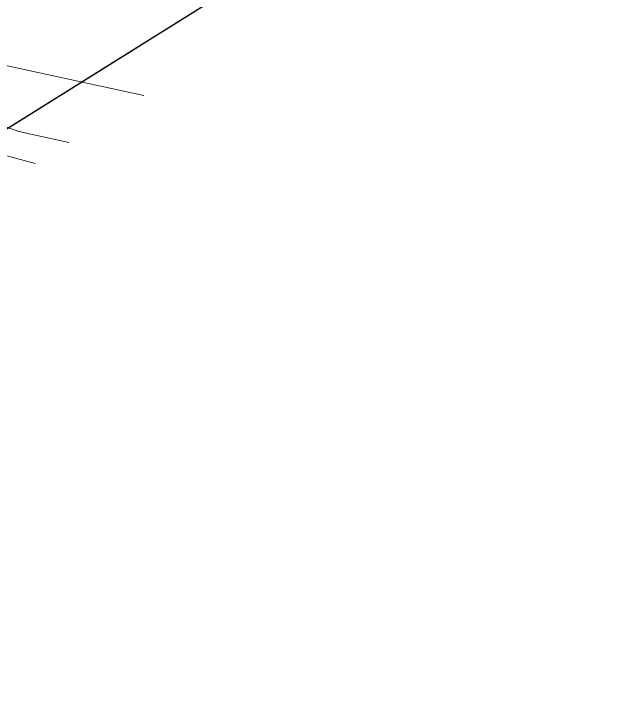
# Model space of a CAD drawing. Header units: metres. Extents: x 3 to 509016, y 4 to 6969473.
# Drawn here: x 507931.2 to 508003.7, y 6966964.8 to 6967046.7 of the extents above; entities that cross this region are included whole.
import ezdxf

# ---------------------------------------------------------------- set-up
doc = ezdxf.new("R2010")
doc.units = ezdxf.units.M
doc.layers.add('D_UG_PIPES', color=252, linetype='EXIST_SWD', lineweight=0)
doc.layers.add('VPORTS', color=11, linetype='Continuous', plot=False)
doc.layers.add('VPORTS_FRAMES', color=11, linetype='Continuous', plot=False)
doc.layers.add('XREF', color=7, linetype='Continuous')
doc.styles.get("Standard").update_dxf_attribs({"font": 'ARIALN.TTF'})
doc.linetypes.add('EXIST_SWD', pattern='A,5,-2.5,5,-2,["SWD",Standard,S=2.5,R=0,X=0,Y=-1.25],-8,5,-2.5,5,-2.5', length=37.5)

# ---------------------------------------------------------------- blocks, each defined once
blk = doc.blocks.new('XD_HATCH')
at = {"layer": 'VPORTS_FRAMES'}
blk.add_lwpolyline([(507821.282, 6966964.794), (507649.023, 6967240.319), (507863.311, 6967374.293), (508035.571, 6967098.768)], close=True, dxfattribs=at)
blk = doc.blocks.new('XE_SURVEY')
at = {"layer": 'D_UG_PIPES', "flags": 128}
for points in [[(507946.708, 6967036.992), (507942.83, 6967037.796), (507930.283, 6967040.526), (507920.819, 6967042.928), (507915.477, 6967043.583), (507912.235, 6967043.066), (507908.698, 6967042.503)], [(507908.319, 6967041.023), (507918.478, 6967037.503), (507931.806, 6967032.674), (507937.762, 6967031.391)], [(507933.76, 6967028.886), (507919.141, 6967032.862), (507899.904, 6967040.191)]]:
    blk.add_lwpolyline(points, dxfattribs=at)
blk = doc.blocks.new('XD_DESIGN_1')
at = {"layer": 'VPORTS'}
blk.add_lwpolyline([(507821.282, 6966964.794), (507649.237, 6967239.976), (507863.049, 6967373.652), (508035.094, 6967098.47)], close=True, dxfattribs=at)
blk = doc.blocks.new('XD_DESIGN_2')
at = {"layer": 'VPORTS'}
blk.add_lwpolyline([(507821.282, 6966964.794), (507649.237, 6967239.976), (507863.049, 6967373.652), (508035.094, 6967098.47)], close=True, dxfattribs=at)

msp = doc.modelspace()

# ---------------------------------------------------------------- linework, layer by layer
at = {"layer": 'VPORTS_FRAMES'}
msp.add_lwpolyline([(507821.282, 6966964.794), (507649.023, 6967240.319), (507863.311, 6967374.293), (508035.571, 6967098.768)], close=True, dxfattribs=at)

# ---------------------------------------------------------------- block references
for name in ['XD_HATCH', 'XE_SURVEY']:
    msp.add_blockref(name, (0, 0))
at = {"layer": 'XREF'}
for name in ['XD_HATCH', 'XE_SURVEY']:
    msp.add_blockref(name, (0, 0), dxfattribs=at)

# ---------------------------------------------------------------- next in the draw order: block references
msp.add_blockref('XD_DESIGN_1', (0, 0))

# ---------------------------------------------------------------- next in the draw order: block references
msp.add_blockref('XD_DESIGN_2', (0, 0), dxfattribs=at)

doc.saveas('drawing.dxf')
